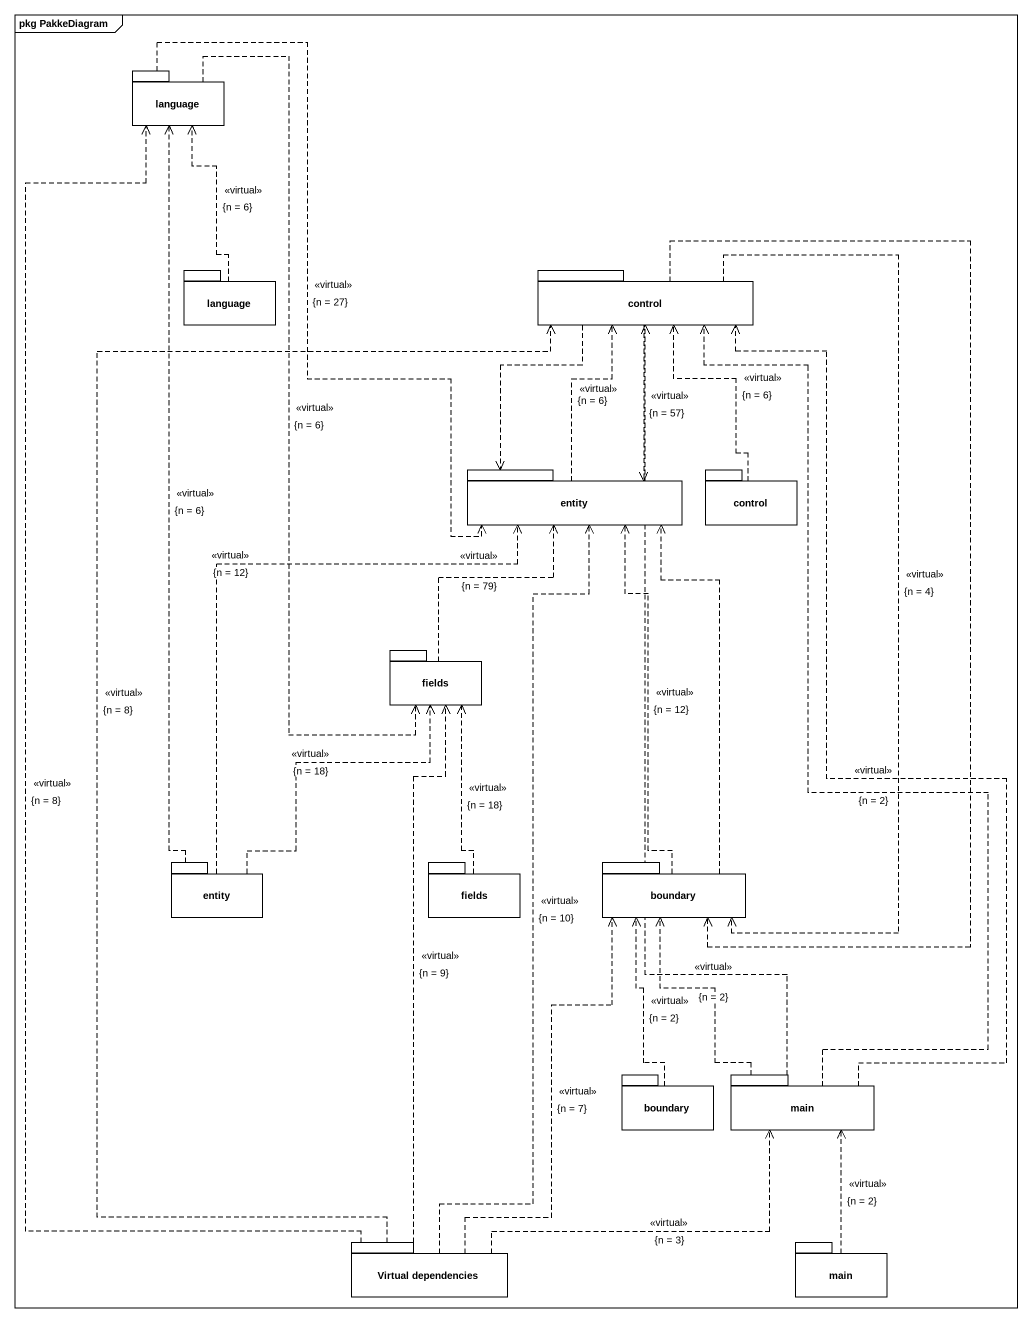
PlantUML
@startuml
mainframe pkg PakkeDiagram
package language {
}
package "language" as language_2 {
}
package "control" as control_ {
}
package "entity" as entity_ {
}
package "control" as control__2 {
}
package fields {
}
package "entity" as entity__2 {
}
package "fields" as fields_2 {
}
package "boundary" as boundary_ {
}
package "boundary" as boundary__2 {
}
package main {
}
package "Virtual dependencies" as Virtual_dependencies {
}
package "main" as main_2 {
}
language ..> entity_ : <<virtual>>\n{n = 27}
language ..> fields : <<virtual>>\n{n = 6}
language_2 .up.> language : <<virtual>>\n{n = 6}
control_ ..> entity_
control_ ..> entity_ : <<virtual>>\n{n = 57}
control_ ..> boundary_ : <<virtual>>\n{n = 4}
control_ ..> boundary_
entity_ .up.> control_ : <<virtual>>\n{n = 6}
control__2 .up.> control_ : <<virtual>>\n{n = 6}
fields .up.> entity_ : <<virtual>>\n{n = 79}
entity__2 .up.> language : <<virtual>>\n{n = 6}
entity__2 .up.> entity_ : <<virtual>>\n{n = 12}
entity__2 .up.> fields : <<virtual>>\n{n = 18}
fields_2 .up.> fields : <<virtual>>\n{n = 18}
boundary_ .up.> entity_ : <<virtual>>\n{n = 12}
boundary_ .up.> entity_
boundary__2 .up.> boundary_ : <<virtual>>\n{n = 2}
main .up.> control_
main .up.> control_
main .up.> control_ : <<virtual>>\n{n = 2}
main .up.> boundary_ : <<virtual>>\n{n = 2}
Virtual_dependencies .up.> language : <<virtual>>\n{n = 8}
Virtual_dependencies .up.> control_ : <<virtual>>\n{n = 8}
Virtual_dependencies .up.> entity_ : <<virtual>>\n{n = 10}
Virtual_dependencies .up.> fields : <<virtual>>\n{n = 9}
Virtual_dependencies .up.> boundary_ : <<virtual>>\n{n = 7}
Virtual_dependencies .right.> main : <<virtual>>\n{n = 3}
main_2 .up.> main : <<virtual>>\n{n = 2}
@enduml
